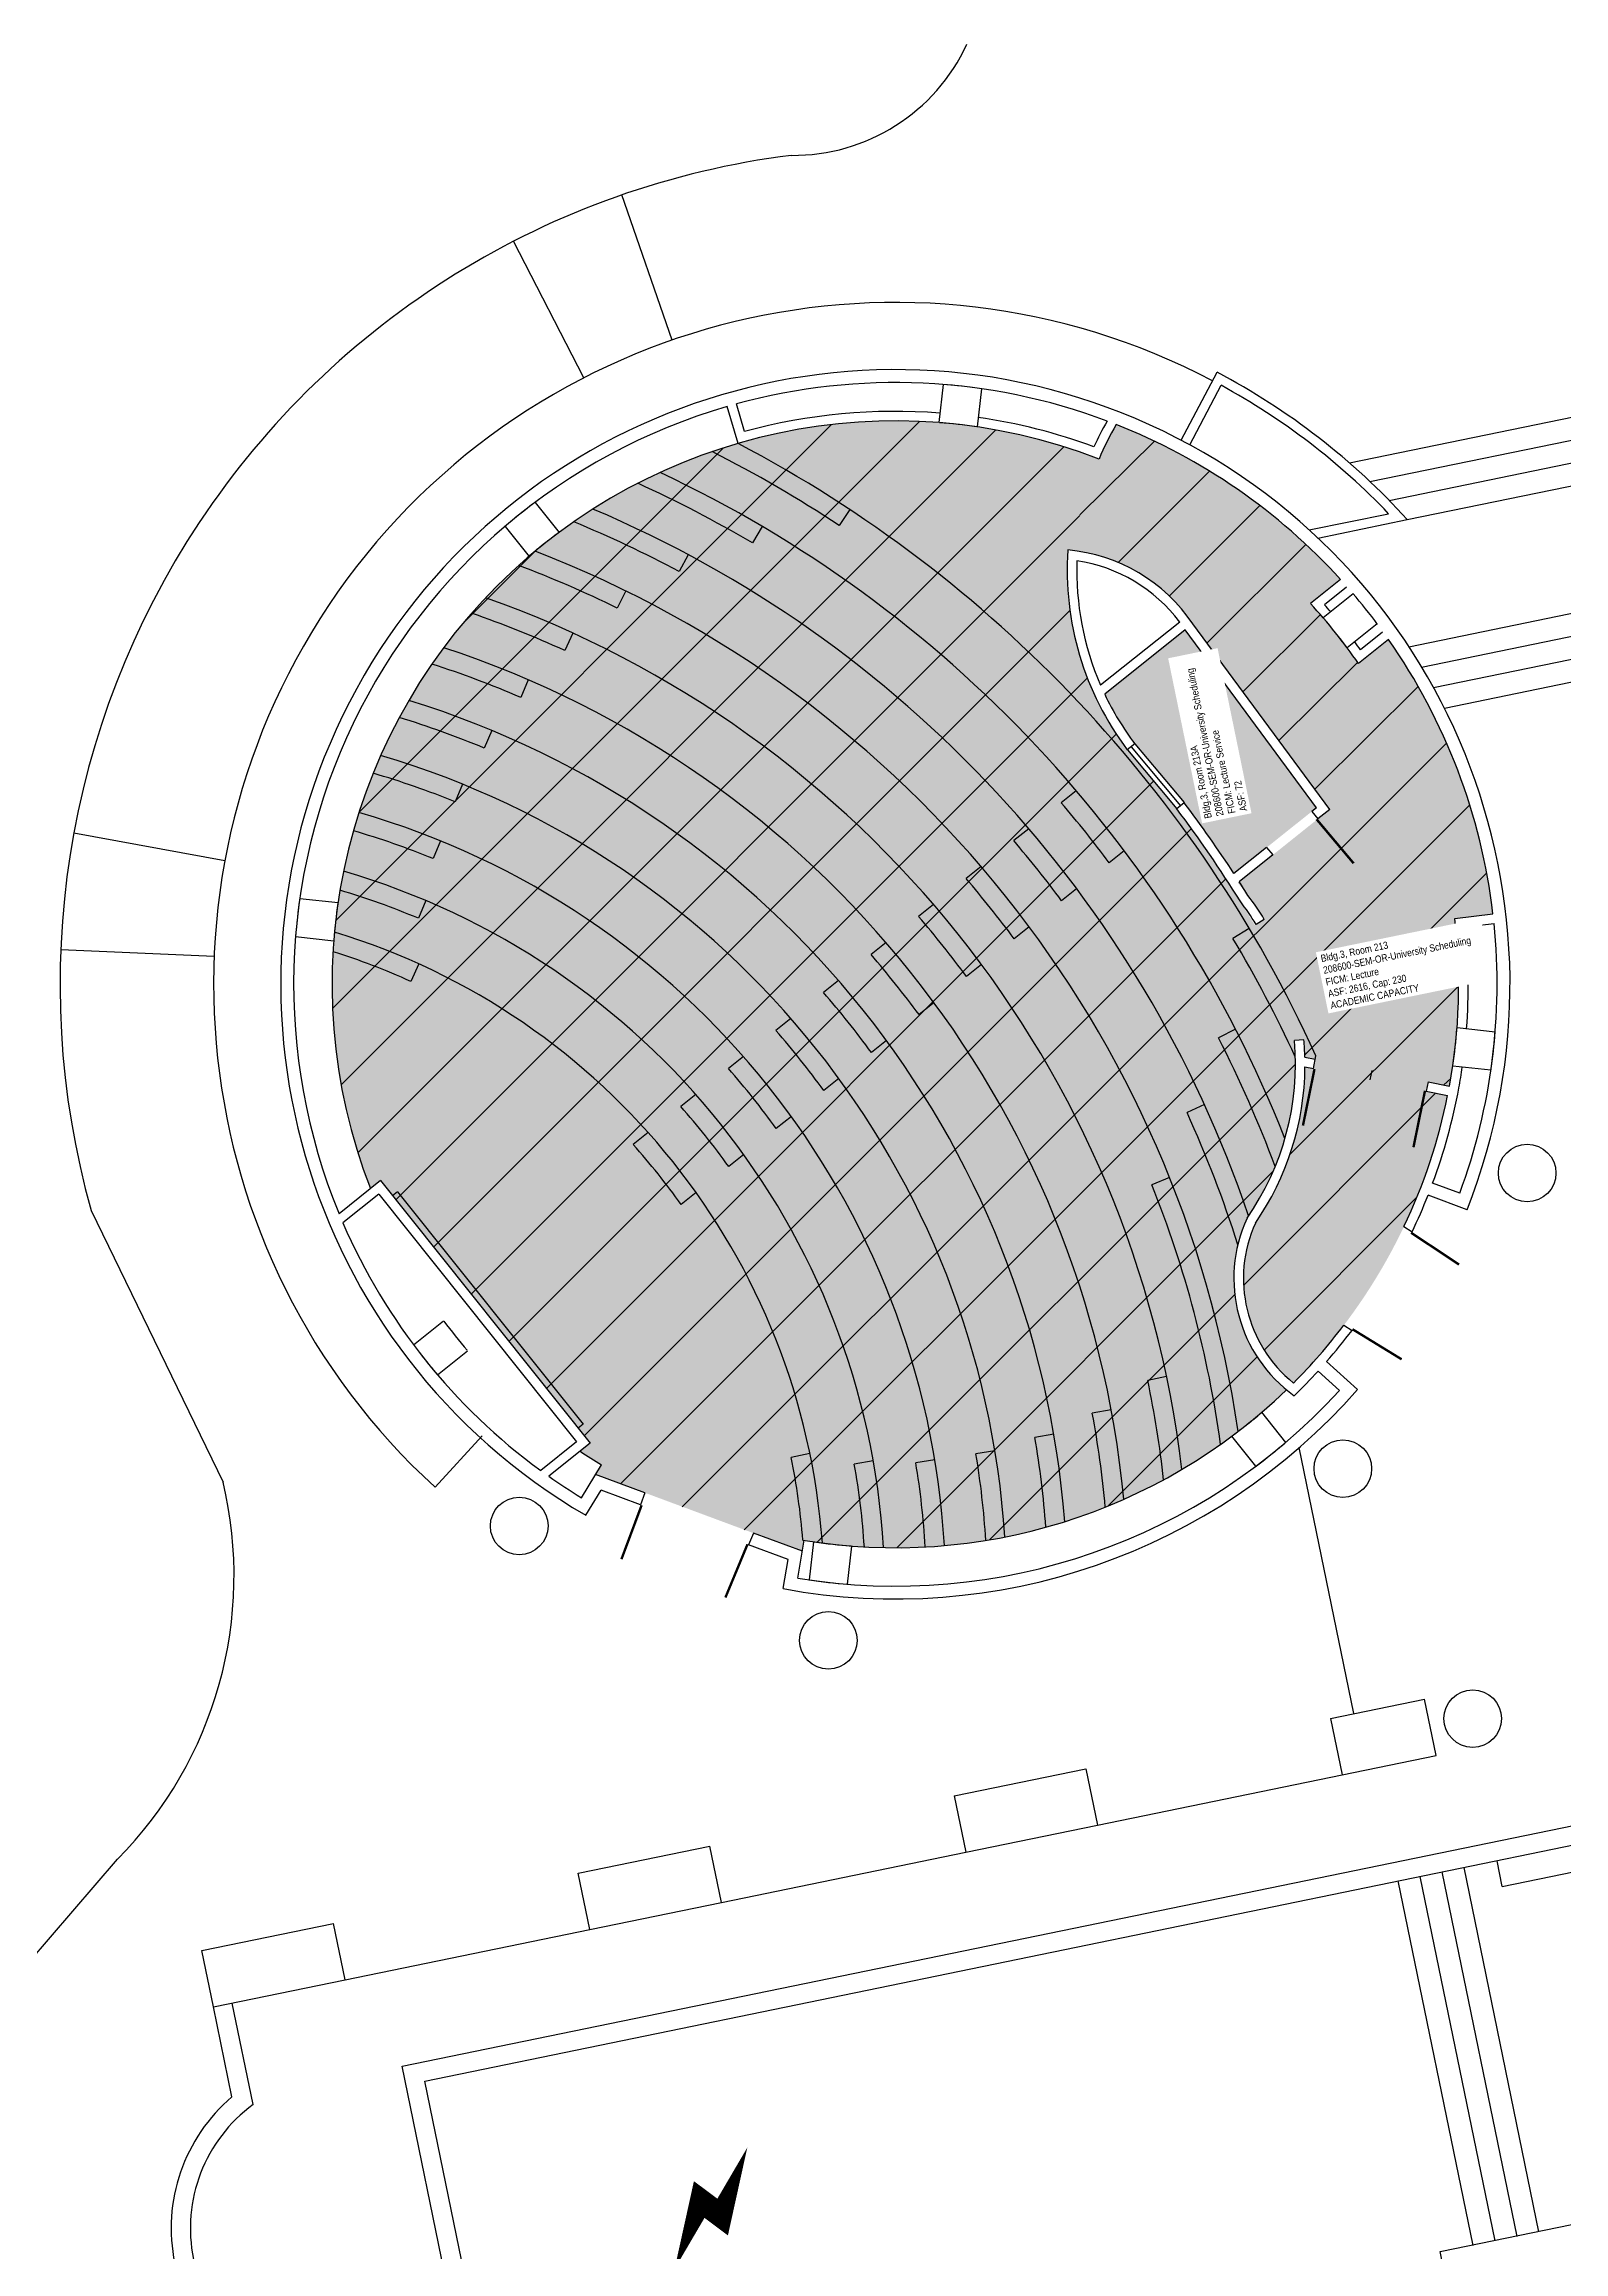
# Model space of a CAD drawing. Header units: inches. Extents: x 69197311 to 69201527, y 27671022 to 27674936.
# Drawn here: x 69198061 to 69199011, y 27672990 to 27674369 of the extents above; entities that cross this region are included whole.
import ezdxf

# ---------------------------------------------------------------- set-up
doc = ezdxf.new("R2010")
doc.units = ezdxf.units.IN
doc.header["$LTSCALE"] = 100
doc.header["$MEASUREMENT"] = 0
doc.layers.get('0').update_dxf_attribs({"linetype": 'CONTINUOUS'})
for name, color, linetype in [('A-DOOR', 2, 'CONTINUOUS'), ('A-FLOR', 3, 'CONTINUOUS'), ('A-IDEN-ICON', 4, 'CONTINUOUS'), ('A-SITE', 3, 'CONTINUOUS'), ('A-WALL', 5, 'CONTINUOUS'), ('Rooms-Capacity', 4, 'CONTINUOUS'), ('Rooms-Category-Color', 7, 'CONTINUOUS'), ('Rooms-College-Color', 7, 'CONTINUOUS'), ('Rooms-Department-Color', 7, 'CONTINUOUS'), ('Rooms-Division-Color', 7, 'CONTINUOUS'), ('Rooms-Information', 7, 'CONTINUOUS')]:
    doc.layers.add(name, color=color, linetype=linetype)
doc.styles.add('CP_ROOMVNUMBER', font='arial.ttf', dxfattribs={"width": 0.85, "height": 0.075})

# ---------------------------------------------------------------- blocks, each defined once
blk = doc.blocks.new('CPELECT')
blk.add_lwpolyline([(0.06232050807568879, 0.06294228634059933, 0, 0.03, 0), (0.0104903810567667, -0.01683012701892236, 0.03000000000000025, 0.03000000000000025, 0), (-0.01049038105676647, 0.006830127018921953, 0.03, 0, 0), (-0.06232050807568879, -0.07294228634059961, 0.03, 0, 0)], format="xyseb")

msp = doc.modelspace()

# ---------------------------------------------------------------- hatches: boundary and pattern name
at = {"layer": 'Rooms-Capacity'}
h = msp.add_hatch(dxfattribs=at)
h.set_pattern_fill('ANSI31', color=256, scale=300, style=0)
h.set_pattern_definition([(45, (0, 0), (-26.51650429449553, 26.51650429449553), [])])
edge = h.paths.add_edge_path()
edge.add_arc((69198593.0089744, 27673781.91601368), 351.9999999993096, 68.80109455052633, 201.2598314771043)
edge.add_line((69198264.9641006, 27673654.28153256), (69198271.19518295, 27673659.25842672))
edge.add_line((69198271.19518295, 27673659.25842672), (69198402.25310174, 27673495.17362572))
edge.add_line((69198402.25310174, 27673495.17362572), (69198396.02201939, 27673490.19673156))
edge.add_line((69198396.02201939, 27673490.19673156), (69198409.33186397, 27673481.63827706))
edge.add_line((69198409.33186397, 27673481.63827706), (69198405.69331604, 27673475.68993144))
edge.add_line((69198405.69331604, 27673475.68993144), (69198534.89808398, 27673427.67782583))
edge.add_line((69198534.89808398, 27673427.67782583), (69198536.02686983, 27673434.55879156))
edge.add_arc((69198593.0089744, 27673781.91601365), 351.9999999792955, 260.6839081466809, 313.976516109538)
edge.add_arc((69198894.50733313, 27673598.18979497), 90.00000000893797, 155.315640889852, 230.6356891377872, ccw=False)
edge.add_arc((69198674.96301618, 27673731.9206635), 167.9999999598133, 325.0897501604068, 365.0752111252535)
edge.add_line((69198842.30436073, 27673746.78250695), (69198848.28083734, 27673747.31328709))
edge.add_arc((69198674.96301612, 27673731.92066362), 174.0000000274775, 1.5111703325841859, 5.075211088238518, ccw=False)
edge.add_line((69198848.9024994, 27673736.50936379), (69198855.3951536, 27673735.20199382))
edge.add_line((69198855.3951536, 27673735.20199382), (69198854.19607747, 27673729.32301084))
edge.add_line((69198854.19607747, 27673729.32301084), (69198848.95617856, 27673730.37812426))
edge.add_arc((69198674.96301612, 27673731.92066348), 174.0000000072675, 325.2711390814418, 359.49205663811017, ccw=False)
edge.add_arc((69198894.50733313, 27673598.18979498), 83.99999999933613, 155.6723216183628, 231.0781451815742)
edge.add_arc((69198593.00897442, 27673781.91601362), 351.9999999668887, 314.959256976945, 348.6150843846182)
edge.add_line((69198938.08273315, 27673712.43147573), (69198924.6446266, 27673715.13739179))
edge.add_line((69198924.6446266, 27673715.13739179), (69198925.8437027, 27673721.01637476))
edge.add_line((69198925.8437027, 27673721.01637476), (69198939.2169949, 27673718.32350982))
edge.add_arc((69198593.0089744, 27673781.91601367), 352.0000000003724, 349.5917642835965, 366.7170579773044)
edge.add_line((69198942.59280084, 27673823.08819231), (69198966.42806172, 27673825.8953863))
edge.add_arc((69198593.0089744, 27673781.9160137), 375.999999986418, 6.717057973058203, 34.95541902388662)
edge.add_line((69198901.17785525, 27673997.34103747), (69198882.38436684, 27673982.33029022))
edge.add_arc((69198593.00897451, 27673781.91601389), 351.9999997822811, 34.7055208368838, 42.5246478863795)
edge.add_line((69198852.42827114, 27674019.83538758), (69198871.2217595, 27674034.84613484))
edge.add_arc((69198593.00897442, 27673781.91601375), 375.9999999158874, 42.27474972442428, 68.46059762682914)
edge.add_arc((69198886.55964105, 27674040.59458568), 180.2070606635558, 149.6469053752797, 157.3141832618658)
edge.add_line((69198720.2945537, 27674110.09642337), (69198700.78639236, 27674053.29771567))
edge.add_arc((69198691.61177924, 27673948.68571078), 105.0135471888778, 33.8245755838073, 84.98790726208199, ccw=False)
edge.add_line((69198778.85134082, 27674007.14171124), (69198864.43572113, 27673891.20477424))
edge.add_line((69198864.43572113, 27673891.20477424), (69198806.95648909, 27673845.2949247))
edge.add_arc((69198674.96301627, 27673731.92066343), 173.9999999528607, 31.38405484203622, 40.6605473643487, ccw=False)
edge.add_line((69198823.50607827, 27673822.53500399), (69198817.59425455, 27673818.92866924))
edge.add_arc((69198116.53645979, 27673401.34757719), 816.0000000243463, 30.77990224934543, 36.93017381146501)
edge.add_line((69198768.82103087, 27673891.63406321), (69198737.99659802, 27673928.34226508))
edge.add_arc((69198886.751067, 27674040.65762494), 186.3937555299425, 176.1115645449487, 217.0542116585152, ccw=False)
edge.add_line((69198700.78639238, 27674053.29771566), (69198720.29455367, 27674110.09642336))
at = {"layer": 'Rooms-Category-Color', "true_color": 0xffff64}
h = msp.add_hatch(color=51, dxfattribs=at)
edge = h.paths.add_edge_path()
edge.add_arc((69198593.0089744, 27673781.91601368), 351.9999999993096, 68.80109455052633, 201.2598314771043)
edge.add_line((69198264.9641006, 27673654.28153256), (69198271.19518295, 27673659.25842672))
edge.add_line((69198271.19518295, 27673659.25842672), (69198402.25310174, 27673495.17362572))
edge.add_line((69198402.25310174, 27673495.17362572), (69198396.02201939, 27673490.19673156))
edge.add_line((69198396.02201939, 27673490.19673156), (69198409.33186397, 27673481.63827706))
edge.add_line((69198409.33186397, 27673481.63827706), (69198405.69331604, 27673475.68993144))
edge.add_line((69198405.69331604, 27673475.68993144), (69198534.89808398, 27673427.67782583))
edge.add_line((69198534.89808398, 27673427.67782583), (69198536.02686983, 27673434.55879156))
edge.add_arc((69198593.0089744, 27673781.91601365), 351.9999999792955, 260.6839081466809, 313.976516109538)
edge.add_arc((69198894.50733313, 27673598.18979497), 90.00000000893797, 155.315640889852, 230.6356891377872, ccw=False)
edge.add_arc((69198674.96301618, 27673731.9206635), 167.9999999598133, 325.0897501604068, 365.0752111252535)
edge.add_line((69198842.30436073, 27673746.78250695), (69198848.28083734, 27673747.31328709))
edge.add_arc((69198674.96301612, 27673731.92066362), 174.0000000274775, 1.5111703325841859, 5.075211088238518, ccw=False)
edge.add_line((69198848.9024994, 27673736.50936379), (69198855.3951536, 27673735.20199382))
edge.add_line((69198855.3951536, 27673735.20199382), (69198854.19607747, 27673729.32301084))
edge.add_line((69198854.19607747, 27673729.32301084), (69198848.95617856, 27673730.37812426))
edge.add_arc((69198674.96301612, 27673731.92066348), 174.0000000072675, 325.2711390814418, 359.49205663811017, ccw=False)
edge.add_arc((69198894.50733313, 27673598.18979498), 83.99999999933613, 155.6723216183628, 231.0781451815742)
edge.add_arc((69198593.00897442, 27673781.91601362), 351.9999999668887, 314.959256976945, 348.6150843846182)
edge.add_line((69198938.08273315, 27673712.43147573), (69198924.6446266, 27673715.13739179))
edge.add_line((69198924.6446266, 27673715.13739179), (69198925.8437027, 27673721.01637476))
edge.add_line((69198925.8437027, 27673721.01637476), (69198939.2169949, 27673718.32350982))
edge.add_arc((69198593.0089744, 27673781.91601367), 352.0000000003724, 349.5917642835965, 366.7170579773044)
edge.add_line((69198942.59280084, 27673823.08819231), (69198966.42806172, 27673825.8953863))
edge.add_arc((69198593.0089744, 27673781.9160137), 375.999999986418, 6.717057973058203, 34.95541902388662)
edge.add_line((69198901.17785525, 27673997.34103747), (69198882.38436684, 27673982.33029022))
edge.add_arc((69198593.00897451, 27673781.91601389), 351.9999997822811, 34.7055208368838, 42.5246478863795)
edge.add_line((69198852.42827114, 27674019.83538758), (69198871.2217595, 27674034.84613484))
edge.add_arc((69198593.00897442, 27673781.91601375), 375.9999999158874, 42.27474972442428, 68.46059762682914)
edge.add_arc((69198886.55964105, 27674040.59458568), 180.2070606635558, 149.6469053752797, 157.3141832618658)
edge.add_line((69198720.2945537, 27674110.09642337), (69198700.78639236, 27674053.29771567))
edge.add_arc((69198691.61177924, 27673948.68571078), 105.0135471888778, 33.8245755838073, 84.98790726208199, ccw=False)
edge.add_line((69198778.85134082, 27674007.14171124), (69198864.43572113, 27673891.20477424))
edge.add_line((69198864.43572113, 27673891.20477424), (69198806.95648909, 27673845.2949247))
edge.add_arc((69198674.96301627, 27673731.92066343), 173.9999999528607, 31.38405484203622, 40.6605473643487, ccw=False)
edge.add_line((69198823.50607827, 27673822.53500399), (69198817.59425455, 27673818.92866924))
edge.add_arc((69198116.53645979, 27673401.34757719), 816.0000000243463, 30.77990224934543, 36.93017381146501)
edge.add_line((69198768.82103087, 27673891.63406321), (69198737.99659802, 27673928.34226508))
edge.add_arc((69198886.751067, 27674040.65762494), 186.3937555299425, 176.1115645449487, 217.0542116585152, ccw=False)
edge.add_line((69198700.78639238, 27674053.29771566), (69198720.29455367, 27674110.09642336))
h = msp.add_hatch(color=51, dxfattribs=at)
edge = h.paths.add_edge_path()
edge.add_arc((69198886.55964114, 27674040.59458577), 180.2070607486075, 205.4379042014563, 217.001053545618, ccw=False)
edge.add_line((69198723.82341492, 27673963.18977054), (69198774.15980685, 27674003.39448617))
edge.add_line((69198774.15980685, 27674003.39448617), (69198856.1781713, 27673892.28825489))
edge.add_line((69198856.1781713, 27673892.28825489), (69198804.59178093, 27673851.08513968))
edge.add_arc((69198116.53645995, 27673401.34757706), 821.9999999758696, 33.17006632250129, 36.94147646011117)
edge.add_line((69198773.51979908, 27673895.36872242), (69198742.64187747, 27673932.14062298))
at = {"layer": 'Rooms-College-Color', "true_color": 0xffff64}
h = msp.add_hatch(color=51, dxfattribs=at)
edge = h.paths.add_edge_path()
edge.add_arc((69198593.0089744, 27673781.91601368), 351.9999999993096, 68.80109455052633, 201.2598314771043)
edge.add_line((69198264.9641006, 27673654.28153256), (69198271.19518295, 27673659.25842672))
edge.add_line((69198271.19518295, 27673659.25842672), (69198402.25310174, 27673495.17362572))
edge.add_line((69198402.25310174, 27673495.17362572), (69198396.02201939, 27673490.19673156))
edge.add_line((69198396.02201939, 27673490.19673156), (69198409.33186397, 27673481.63827706))
edge.add_line((69198409.33186397, 27673481.63827706), (69198405.69331604, 27673475.68993144))
edge.add_line((69198405.69331604, 27673475.68993144), (69198534.89808398, 27673427.67782583))
edge.add_line((69198534.89808398, 27673427.67782583), (69198536.02686983, 27673434.55879156))
edge.add_arc((69198593.0089744, 27673781.91601365), 351.9999999792955, 260.6839081466809, 313.976516109538)
edge.add_arc((69198894.50733313, 27673598.18979497), 90.00000000893797, 155.315640889852, 230.6356891377872, ccw=False)
edge.add_arc((69198674.96301618, 27673731.9206635), 167.9999999598133, 325.0897501604068, 365.0752111252535)
edge.add_line((69198842.30436073, 27673746.78250695), (69198848.28083734, 27673747.31328709))
edge.add_arc((69198674.96301612, 27673731.92066362), 174.0000000274775, 1.5111703325841859, 5.075211088238518, ccw=False)
edge.add_line((69198848.9024994, 27673736.50936379), (69198855.3951536, 27673735.20199382))
edge.add_line((69198855.3951536, 27673735.20199382), (69198854.19607747, 27673729.32301084))
edge.add_line((69198854.19607747, 27673729.32301084), (69198848.95617856, 27673730.37812426))
edge.add_arc((69198674.96301612, 27673731.92066348), 174.0000000072675, 325.2711390814418, 359.49205663811017, ccw=False)
edge.add_arc((69198894.50733313, 27673598.18979498), 83.99999999933613, 155.6723216183628, 231.0781451815742)
edge.add_arc((69198593.00897442, 27673781.91601362), 351.9999999668887, 314.959256976945, 348.6150843846182)
edge.add_line((69198938.08273315, 27673712.43147573), (69198924.6446266, 27673715.13739179))
edge.add_line((69198924.6446266, 27673715.13739179), (69198925.8437027, 27673721.01637476))
edge.add_line((69198925.8437027, 27673721.01637476), (69198939.2169949, 27673718.32350982))
edge.add_arc((69198593.0089744, 27673781.91601367), 352.0000000003724, 349.5917642835965, 366.7170579773044)
edge.add_line((69198942.59280084, 27673823.08819231), (69198966.42806172, 27673825.8953863))
edge.add_arc((69198593.0089744, 27673781.9160137), 375.999999986418, 6.717057973058203, 34.95541902388662)
edge.add_line((69198901.17785525, 27673997.34103747), (69198882.38436684, 27673982.33029022))
edge.add_arc((69198593.00897451, 27673781.91601389), 351.9999997822811, 34.7055208368838, 42.5246478863795)
edge.add_line((69198852.42827114, 27674019.83538758), (69198871.2217595, 27674034.84613484))
edge.add_arc((69198593.00897442, 27673781.91601375), 375.9999999158874, 42.27474972442428, 68.46059762682914)
edge.add_arc((69198886.55964105, 27674040.59458568), 180.2070606635558, 149.6469053752797, 157.3141832618658)
edge.add_line((69198720.2945537, 27674110.09642337), (69198700.78639236, 27674053.29771567))
edge.add_arc((69198691.61177924, 27673948.68571078), 105.0135471888778, 33.8245755838073, 84.98790726208199, ccw=False)
edge.add_line((69198778.85134082, 27674007.14171124), (69198864.43572113, 27673891.20477424))
edge.add_line((69198864.43572113, 27673891.20477424), (69198806.95648909, 27673845.2949247))
edge.add_arc((69198674.96301627, 27673731.92066343), 173.9999999528607, 31.38405484203622, 40.6605473643487, ccw=False)
edge.add_line((69198823.50607827, 27673822.53500399), (69198817.59425455, 27673818.92866924))
edge.add_arc((69198116.53645979, 27673401.34757719), 816.0000000243463, 30.77990224934543, 36.93017381146501)
edge.add_line((69198768.82103087, 27673891.63406321), (69198737.99659802, 27673928.34226508))
edge.add_arc((69198886.751067, 27674040.65762494), 186.3937555299425, 176.1115645449487, 217.0542116585152, ccw=False)
edge.add_line((69198700.78639238, 27674053.29771566), (69198720.29455367, 27674110.09642336))
h = msp.add_hatch(color=51, dxfattribs=at)
edge = h.paths.add_edge_path()
edge.add_arc((69198886.55964114, 27674040.59458577), 180.2070607486075, 205.4379042014563, 217.001053545618, ccw=False)
edge.add_line((69198723.82341492, 27673963.18977054), (69198774.15980685, 27674003.39448617))
edge.add_line((69198774.15980685, 27674003.39448617), (69198856.1781713, 27673892.28825489))
edge.add_line((69198856.1781713, 27673892.28825489), (69198804.59178093, 27673851.08513968))
edge.add_arc((69198116.53645995, 27673401.34757706), 821.9999999758696, 33.17006632250129, 36.94147646011117)
edge.add_line((69198773.51979908, 27673895.36872242), (69198742.64187747, 27673932.14062298))
at = {"layer": 'Rooms-Department-Color', "true_color": 0x003fff}
h = msp.add_hatch(color=160, dxfattribs=at)
edge = h.paths.add_edge_path()
edge.add_arc((69198593.0089744, 27673781.91601368), 351.9999999993096, 68.80109455052633, 201.2598314771043)
edge.add_line((69198264.9641006, 27673654.28153256), (69198271.19518295, 27673659.25842672))
edge.add_line((69198271.19518295, 27673659.25842672), (69198402.25310174, 27673495.17362572))
edge.add_line((69198402.25310174, 27673495.17362572), (69198396.02201939, 27673490.19673156))
edge.add_line((69198396.02201939, 27673490.19673156), (69198409.33186397, 27673481.63827706))
edge.add_line((69198409.33186397, 27673481.63827706), (69198405.69331604, 27673475.68993144))
edge.add_line((69198405.69331604, 27673475.68993144), (69198534.89808398, 27673427.67782583))
edge.add_line((69198534.89808398, 27673427.67782583), (69198536.02686983, 27673434.55879156))
edge.add_arc((69198593.0089744, 27673781.91601365), 351.9999999792955, 260.6839081466809, 313.976516109538)
edge.add_arc((69198894.50733313, 27673598.18979497), 90.00000000893797, 155.315640889852, 230.6356891377872, ccw=False)
edge.add_arc((69198674.96301618, 27673731.9206635), 167.9999999598133, 325.0897501604068, 365.0752111252535)
edge.add_line((69198842.30436073, 27673746.78250695), (69198848.28083734, 27673747.31328709))
edge.add_arc((69198674.96301612, 27673731.92066362), 174.0000000274775, 1.5111703325841859, 5.075211088238518, ccw=False)
edge.add_line((69198848.9024994, 27673736.50936379), (69198855.3951536, 27673735.20199382))
edge.add_line((69198855.3951536, 27673735.20199382), (69198854.19607747, 27673729.32301084))
edge.add_line((69198854.19607747, 27673729.32301084), (69198848.95617856, 27673730.37812426))
edge.add_arc((69198674.96301612, 27673731.92066348), 174.0000000072675, 325.2711390814418, 359.49205663811017, ccw=False)
edge.add_arc((69198894.50733313, 27673598.18979498), 83.99999999933613, 155.6723216183628, 231.0781451815742)
edge.add_arc((69198593.00897442, 27673781.91601362), 351.9999999668887, 314.959256976945, 348.6150843846182)
edge.add_line((69198938.08273315, 27673712.43147573), (69198924.6446266, 27673715.13739179))
edge.add_line((69198924.6446266, 27673715.13739179), (69198925.8437027, 27673721.01637476))
edge.add_line((69198925.8437027, 27673721.01637476), (69198939.2169949, 27673718.32350982))
edge.add_arc((69198593.0089744, 27673781.91601367), 352.0000000003724, 349.5917642835965, 366.7170579773044)
edge.add_line((69198942.59280084, 27673823.08819231), (69198966.42806172, 27673825.8953863))
edge.add_arc((69198593.0089744, 27673781.9160137), 375.999999986418, 6.717057973058203, 34.95541902388662)
edge.add_line((69198901.17785525, 27673997.34103747), (69198882.38436684, 27673982.33029022))
edge.add_arc((69198593.00897451, 27673781.91601389), 351.9999997822811, 34.7055208368838, 42.5246478863795)
edge.add_line((69198852.42827114, 27674019.83538758), (69198871.2217595, 27674034.84613484))
edge.add_arc((69198593.00897442, 27673781.91601375), 375.9999999158874, 42.27474972442428, 68.46059762682914)
edge.add_arc((69198886.55964105, 27674040.59458568), 180.2070606635558, 149.6469053752797, 157.3141832618658)
edge.add_line((69198720.2945537, 27674110.09642337), (69198700.78639236, 27674053.29771567))
edge.add_arc((69198691.61177924, 27673948.68571078), 105.0135471888778, 33.8245755838073, 84.98790726208199, ccw=False)
edge.add_line((69198778.85134082, 27674007.14171124), (69198864.43572113, 27673891.20477424))
edge.add_line((69198864.43572113, 27673891.20477424), (69198806.95648909, 27673845.2949247))
edge.add_arc((69198674.96301627, 27673731.92066343), 173.9999999528607, 31.38405484203622, 40.6605473643487, ccw=False)
edge.add_line((69198823.50607827, 27673822.53500399), (69198817.59425455, 27673818.92866924))
edge.add_arc((69198116.53645979, 27673401.34757719), 816.0000000243463, 30.77990224934543, 36.93017381146501)
edge.add_line((69198768.82103087, 27673891.63406321), (69198737.99659802, 27673928.34226508))
edge.add_arc((69198886.751067, 27674040.65762494), 186.3937555299425, 176.1115645449487, 217.0542116585152, ccw=False)
edge.add_line((69198700.78639238, 27674053.29771566), (69198720.29455367, 27674110.09642336))
h = msp.add_hatch(color=160, dxfattribs=at)
edge = h.paths.add_edge_path()
edge.add_arc((69198886.55964114, 27674040.59458577), 180.2070607486075, 205.4379042014563, 217.001053545618, ccw=False)
edge.add_line((69198723.82341492, 27673963.18977054), (69198774.15980685, 27674003.39448617))
edge.add_line((69198774.15980685, 27674003.39448617), (69198856.1781713, 27673892.28825489))
edge.add_line((69198856.1781713, 27673892.28825489), (69198804.59178093, 27673851.08513968))
edge.add_arc((69198116.53645995, 27673401.34757706), 821.9999999758696, 33.17006632250129, 36.94147646011117)
edge.add_line((69198773.51979908, 27673895.36872242), (69198742.64187747, 27673932.14062298))
at = {"layer": 'Rooms-Division-Color', "true_color": 0x003fff}
h = msp.add_hatch(color=160, dxfattribs=at)
edge = h.paths.add_edge_path()
edge.add_arc((69198593.0089744, 27673781.91601368), 351.9999999993096, 68.80109455052633, 201.2598314771043)
edge.add_line((69198264.9641006, 27673654.28153256), (69198271.19518295, 27673659.25842672))
edge.add_line((69198271.19518295, 27673659.25842672), (69198402.25310174, 27673495.17362572))
edge.add_line((69198402.25310174, 27673495.17362572), (69198396.02201939, 27673490.19673156))
edge.add_line((69198396.02201939, 27673490.19673156), (69198409.33186397, 27673481.63827706))
edge.add_line((69198409.33186397, 27673481.63827706), (69198405.69331604, 27673475.68993144))
edge.add_line((69198405.69331604, 27673475.68993144), (69198534.89808398, 27673427.67782583))
edge.add_line((69198534.89808398, 27673427.67782583), (69198536.02686983, 27673434.55879156))
edge.add_arc((69198593.0089744, 27673781.91601365), 351.9999999792955, 260.6839081466809, 313.976516109538)
edge.add_arc((69198894.50733313, 27673598.18979497), 90.00000000893797, 155.315640889852, 230.6356891377872, ccw=False)
edge.add_arc((69198674.96301618, 27673731.9206635), 167.9999999598133, 325.0897501604068, 365.0752111252535)
edge.add_line((69198842.30436073, 27673746.78250695), (69198848.28083734, 27673747.31328709))
edge.add_arc((69198674.96301612, 27673731.92066362), 174.0000000274775, 1.5111703325841859, 5.075211088238518, ccw=False)
edge.add_line((69198848.9024994, 27673736.50936379), (69198855.3951536, 27673735.20199382))
edge.add_line((69198855.3951536, 27673735.20199382), (69198854.19607747, 27673729.32301084))
edge.add_line((69198854.19607747, 27673729.32301084), (69198848.95617856, 27673730.37812426))
edge.add_arc((69198674.96301612, 27673731.92066348), 174.0000000072675, 325.2711390814418, 359.49205663811017, ccw=False)
edge.add_arc((69198894.50733313, 27673598.18979498), 83.99999999933613, 155.6723216183628, 231.0781451815742)
edge.add_arc((69198593.00897442, 27673781.91601362), 351.9999999668887, 314.959256976945, 348.6150843846182)
edge.add_line((69198938.08273315, 27673712.43147573), (69198924.6446266, 27673715.13739179))
edge.add_line((69198924.6446266, 27673715.13739179), (69198925.8437027, 27673721.01637476))
edge.add_line((69198925.8437027, 27673721.01637476), (69198939.2169949, 27673718.32350982))
edge.add_arc((69198593.0089744, 27673781.91601367), 352.0000000003724, 349.5917642835965, 366.7170579773044)
edge.add_line((69198942.59280084, 27673823.08819231), (69198966.42806172, 27673825.8953863))
edge.add_arc((69198593.0089744, 27673781.9160137), 375.999999986418, 6.717057973058203, 34.95541902388662)
edge.add_line((69198901.17785525, 27673997.34103747), (69198882.38436684, 27673982.33029022))
edge.add_arc((69198593.00897451, 27673781.91601389), 351.9999997822811, 34.7055208368838, 42.5246478863795)
edge.add_line((69198852.42827114, 27674019.83538758), (69198871.2217595, 27674034.84613484))
edge.add_arc((69198593.00897442, 27673781.91601375), 375.9999999158874, 42.27474972442428, 68.46059762682914)
edge.add_arc((69198886.55964105, 27674040.59458568), 180.2070606635558, 149.6469053752797, 157.3141832618658)
edge.add_line((69198720.2945537, 27674110.09642337), (69198700.78639236, 27674053.29771567))
edge.add_arc((69198691.61177924, 27673948.68571078), 105.0135471888778, 33.8245755838073, 84.98790726208199, ccw=False)
edge.add_line((69198778.85134082, 27674007.14171124), (69198864.43572113, 27673891.20477424))
edge.add_line((69198864.43572113, 27673891.20477424), (69198806.95648909, 27673845.2949247))
edge.add_arc((69198674.96301627, 27673731.92066343), 173.9999999528607, 31.38405484203622, 40.6605473643487, ccw=False)
edge.add_line((69198823.50607827, 27673822.53500399), (69198817.59425455, 27673818.92866924))
edge.add_arc((69198116.53645979, 27673401.34757719), 816.0000000243463, 30.77990224934543, 36.93017381146501)
edge.add_line((69198768.82103087, 27673891.63406321), (69198737.99659802, 27673928.34226508))
edge.add_arc((69198886.751067, 27674040.65762494), 186.3937555299425, 176.1115645449487, 217.0542116585152, ccw=False)
edge.add_line((69198700.78639238, 27674053.29771566), (69198720.29455367, 27674110.09642336))
h = msp.add_hatch(color=160, dxfattribs=at)
edge = h.paths.add_edge_path()
edge.add_arc((69198886.55964114, 27674040.59458577), 180.2070607486075, 205.4379042014563, 217.001053545618, ccw=False)
edge.add_line((69198723.82341492, 27673963.18977054), (69198774.15980685, 27674003.39448617))
edge.add_line((69198774.15980685, 27674003.39448617), (69198856.1781713, 27673892.28825489))
edge.add_line((69198856.1781713, 27673892.28825489), (69198804.59178093, 27673851.08513968))
edge.add_arc((69198116.53645995, 27673401.34757706), 821.9999999758696, 33.17006632250129, 36.94147646011117)
edge.add_line((69198773.51979908, 27673895.36872242), (69198742.64187747, 27673932.14062298))

# ---------------------------------------------------------------- linework, layer by layer
at = {"layer": 'A-DOOR'}
for points in [[(69198856.17059588, 27673885.09216872, 1.5, 1.5, 0), (69198879.34420937, 27673857.54251106, 0, 0, 0), (69198878.77025819, 27673857.05972743, 0, 0, -0.4142135623730951), (69198828.22932218, 27673863.54924124, 0, 0, -0.4142135623730951)], [(69198854.89145133, 27673728.97947828, 1.5, 1.5, 0), (69198847.6970171, 27673693.70569033, 0, 0, 0), (69198848.43188769, 27673693.55580629, 0, 0, 0.4142135623730951), (69198889.73013678, 27673723.40466928, 0, 0, 0.4142135623730951)], [(69198923.93159518, 27673715.39435273, 1.5, 1.5, 0), (69198916.73716098, 27673680.12056478, 0, 0, 0), (69198916.00229037, 27673680.27044883, 0, 0, -0.4142135623730951), (69198889.69244592, 27673723.90864407, 0, 0, -0.4142135623730951)], [(69198915.23826675, 27673626.73871588, 1.5, 1.5, 0), (69198945.24121982, 27673606.8434198, 0, 0, 0), (69198944.82673451, 27673606.21835827, 0, 0, -0.4142135623730951), (69198894.50733295, 27673598.189795, 0, 0, -0.4142135623730951)], [(69198878.66502821, 27673566.42847957, 1.5, 1.5, 0), (69198909.36548159, 27673547.62735828, 0, 0, 0), (69198909.7571716, 27673548.26695106, 0, 0, 0.4142135623730951), (69198895.7952739, 27673597.27272024, 0, 0, 0.4142135623730951)], [(69198434.43694289, 27673456.47302567, 1.5, 1.5, 0), (69198421.83917384, 27673422.74920302, 0, 0, 0), (69198422.54175347, 27673422.48674949, 0, 0, 0.4142135623730951), (69198467.98309296, 27673445.5428694, 0, 0, 0.4142135623730951)], [(69198500.61761323, 27673432.07947611, 1.5, 1.5, 0), (69198486.81268309, 27673398.83156034, 0, 0, 0), (69198486.12001818, 27673399.11916305, 0, 0, -0.4142135623730951), (69198468.63756779, 27673446.98213337, 0, 0, -0.4142135623730951)]]:
    msp.add_lwpolyline(points, format="xyseb", dxfattribs=at)
at = {"layer": 'A-FLOR'}
for p, q in [((69198564.56885803, 27674078.5557949), (69198557.9476896, 27674068.54779168)), ((69198509.72331284, 27674068.04098397), (69198503.62739262, 27674057.70465207)), ((69198463.62842448, 27674050.36465562), (69198457.96931635, 27674039.78285544)), ((69198424.53238377, 27674027.72007891), (69198419.23732486, 27674016.9514972)), ((69198391.41768926, 27674001.38116772), (69198386.41984871, 27673990.47146608)), ((69198363.63664278, 27673972.15884165), (69198358.8694367, 27673961.14640568)), ((69198340.7634847, 27673940.58615275), (69198336.15608007, 27673929.50590805)), ((69198742.59147155, 27673932.20065018), (69198773.46784285, 27673895.4305959)), ((69198737.9965978, 27673928.34226512), (69198768.87296909, 27673891.57221084)), ((69198740.29403466, 27673930.27145764), (69198771.17040597, 27673893.50140338)), ((69198322.53070903, 27673906.99801905), (69198318.0033629, 27673895.88482254)), ((69198706.03729968, 27673902.90989602), (69198696.65644345, 27673895.41721243)), ((69198676.33074197, 27673879.18265495), (69198666.94939587, 27673871.68958011)), ((69198308.81027916, 27673871.55474266), (69198304.2683779, 27673860.44748679)), ((69198735.99339542, 27673865.40479865), (69198726.61253914, 27673857.91211506)), ((69198646.62254721, 27673855.45410635), (69198637.24062824, 27673847.96057393)), ((69198706.2868377, 27673841.67755759), (69198696.90549158, 27673834.18448273)), ((69198299.63430199, 27673834.21612564), (69198294.95946348, 27673823.16416271)), ((69198616.91243231, 27673831.72402408), (69198607.52983758, 27673824.22995193)), ((69198587.20004481, 27673807.99212667), (69198577.81664531, 27673800.49741168)), ((69198676.57864293, 27673817.94900898), (69198667.19672397, 27673810.45547656)), ((69198814.17928052, 27673816.84546462), (69198803.93434763, 27673810.59584364)), ((69198295.2805051, 27673794.63445253), (69198290.31539273, 27673783.7098171)), ((69198646.86852802, 27673794.21892671), (69198637.4859333, 27673786.72485455)), ((69198557.4849405, 27673784.25805925), (69198548.10057193, 27673776.76257028)), ((69198617.15614058, 27673770.48702929), (69198607.77274103, 27673762.99231432)), ((69198527.76655108, 27673760.52136792), (69198518.3810013, 27673753.02493553)), ((69198805.57926457, 27673753.90397406), (69198794.89643037, 27673748.43798341)), ((69198587.44103625, 27673746.75296187), (69198578.05666766, 27673739.2574729)), ((69198498.0441378, 27673736.78146269), (69198488.65712795, 27673729.28386409)), ((69198468.31672242, 27673713.03756218), (69198458.92787817, 27673705.53849841)), ((69198557.7226468, 27673723.01627056), (69198548.33709703, 27673715.51983815)), ((69198528.00023353, 27673699.27636533), (69198518.61322367, 27673691.77876672)), ((69198786.16033551, 27673706.79784285), (69198775.24255493, 27673701.81767548)), ((69198438.58298132, 27673689.28860918), (69198429.19178846, 27673681.78766952)), ((69198498.27281815, 27673675.53246482), (69198488.8839739, 27673668.03340104)), ((69198764.36796123, 27673661.1905019), (69198753.2304569, 27673656.72328831)), ((69198281.8096315, 27673652.37849369), (69198278.6842067, 27673649.88215239)), ((69198281.8096315, 27673652.37849369), (69198397.88950244, 27673507.04624138)), ((69198468.53907704, 27673651.78351181), (69198459.14788419, 27673644.28257217)), ((69198762.4871183, 27673536.80143096), (69198750.74256086, 27673534.33863361)), ((69198397.88950244, 27673507.04624138), (69198394.76407763, 27673504.54990008)), ((69198727.8469971, 27673516.16668146), (69198716.05322467, 27673513.9515219)), ((69198655.2120201, 27673490.48028994), (69198643.37299678, 27673488.52132924)), ((69198691.99946237, 27673500.83794048), (69198680.17488015, 27673498.79361794)), ((69198879.48371193, 27673326.26289871), (69198845.32544824, 27673492.44684967)), ((69198539.60441914, 27673488.74037778), (69198527.85253137, 27673486.31279999)), ((69198579.16941568, 27673484.2375519), (69198567.35751042, 27673482.12121212)), ((69198617.61270687, 27673484.93342778), (69198605.77626006, 27673482.95895887)), ((69198284.77970213, 27673106.01756288), (69199883.36005887, 27673434.59760324)), ((69198298.94999915, 27673096.67932525), (69199885.77608863, 27673422.8433359)), ((69198719.3617121, 27673256.59802845), (69198872.16718736, 27673288.00641465)), ((69198484.27636549, 27673208.27743427), (69198637.08184075, 27673239.68582048)), ((69198249.19101891, 27673159.95684011), (69198401.99649419, 27673191.36522632)), ((69198178.45629123, 27673086.87615705), (69198166.91114761, 27673143.04463214)), ((69198191.69794288, 27673082.05588796), (69198178.66541496, 27673145.46066185)), ((69198334.50964695, 27672864.07556035), (69198284.77970213, 27673106.01756288)), ((69198346.26391426, 27672866.49159006), (69198298.94999915, 27673096.67932525))]:
    msp.add_line(p, q, dxfattribs=at)
for centre, radius, start, end in [((69198116.53645952, 27673401.34757737), 799.9999999999999, 56.51188225238317, 63.09800519810467), ((69198116.53645952, 27673401.34757737), 811.9999999999999, 24.43449542054448, 62.24287583464666), ((69198116.53645952, 27673401.34757737), 774, 21.5461496087875, 64.80925886261099), ((69198116.53645952, 27673401.34757737), 762, 59.46974007945622, 65.54001978367131), ((69198116.53645952, 27673401.34757737), 724, 61.86229134141643, 67.63553629117686), ((69198116.53645952, 27673401.34757737), 736, 18.6909520270164, 67.00799559603084), ((69198116.53645952, 27673401.34757737), 686, 63.81602345130943, 69.42804141172046), ((69198116.53645952, 27673401.34757737), 698, 8.336971111499881, 68.89319752324502), ((69198116.53645952, 27673401.34757737), 660, 6.73992578081788, 70.49024317599037), ((69198116.53645952, 27673401.34757737), 648, 65.38702321921565, 70.93608407373604), ((69198116.53645952, 27673401.34757737), 622, 5.425339866006864, 71.80482912815295), ((69198116.53645952, 27673401.34757737), 610, 66.59255286530477, 72.15997836096197), ((69198116.53645952, 27673401.34757737), 572, 67.42140563626825, 73.08361836022257), ((69198116.53645952, 27673401.34757737), 584, 4.404118522266133, 72.82605055562088), ((69198116.53645952, 27673401.34757737), 546, 3.704290929169094, 73.52587802950794), ((69198116.53645952, 27673401.34757737), 534, 67.83477061952857, 73.6729438010932), ((69198116.53645952, 27673401.34757737), 762, 36.8101944285313, 40.4199741878526), ((69198116.53645952, 27673401.34757737), 495.9999999999999, 67.7597091155818, 73.87087523121065), ((69198116.53645952, 27673401.34757737), 507.9999999999999, 3.374854067187419, 73.85531460688544), ((69198116.53645952, 27673401.34757737), 724, 36.71542866451205, 40.51474000452129), ((69198116.53645952, 27673401.34757737), 470, 3.494172913209788, 73.73599612275875), ((69198116.53645952, 27673401.34757737), 458, 67.07226119282566, 73.58688759268672), ((69198116.53645952, 27673401.34757737), 686, 36.61015811956345, 40.6200105523041), ((69198116.53645952, 27673401.34757737), 648, 36.49253287843278, 40.73763563007439), ((69198116.53645952, 27673401.34757737), 432, 4.186564409621605, 73.04360433768882), ((69198116.53645952, 27673401.34757737), 799.9999999999999, 24.77622606095684, 30.7678186797519), ((69198116.53645952, 27673401.34757737), 420, 65.55878780595182, 72.67634942366315), ((69198116.53645952, 27673401.34757737), 610, 36.3602424115531, 40.86992642826354), ((69198116.53645952, 27673401.34757737), 572, 36.21035975815174, 41.01980903358746), ((69198116.53645952, 27673401.34757737), 534, 36.03912542302771, 41.19104315427776), ((69198116.53645952, 27673401.34757737), 762, 20.48655633712546, 27.09705956314871), ((69198116.53645952, 27673401.34757737), 495.9999999999999, 35.84162493854799, 41.38854388630285), ((69198116.53645952, 27673401.34757737), 458, 35.61130956218171, 41.61885904199124), ((69198116.53645952, 27673401.34757737), 724, 17.51007047774478, 24.52019476209389), ((69198116.53645952, 27673401.34757737), 420, 35.33925531522147, 41.89091333017507), ((69198116.53645952, 27673401.34757737), 686, 7.802127319769702, 21.85554661934119), ((69198116.53645952, 27673401.34757737), 648, 6.294084621431193, 11.84314553689655), ((69198116.53645952, 27673401.34757737), 610, 5.070190215171721, 10.63761606091354), ((69198116.53645952, 27673401.34757737), 572, 4.14655049883781, 9.808763158532603), ((69198116.53645952, 27673401.34757737), 420, 4.553819004798741, 11.67138072355308), ((69198116.53645952, 27673401.34757737), 458, 3.643281355526546, 10.15790747192094), ((69198116.53645952, 27673401.34757737), 495.9999999999999, 3.359293754359057, 9.470459533844668), ((69198116.53645952, 27673401.34757737), 534, 3.557225189902621, 9.39539836882062), ((69198248.449349, 27673004.62670804), 108, 130.3972893499626, 252.8328796816039), ((69198248.449349, 27673004.62670804), 96, 126.2394026880973, 256.9907657336701)]:
    msp.add_arc(centre, radius, start, end, dxfattribs=at)
at = {"layer": 'A-SITE'}
for p, q in [((69198453.54205427, 27674184.43927793), (69198422.05055419, 27674275.12714358)), ((69198398.37270159, 27674160.85231623), (69198354.43562698, 27674246.20768712)), ((69198771.65661003, 27674121.8292706), (69198793.9875645, 27674164.31842771)), ((69198776.94594574, 27674118.99640543), (69198796.48768133, 27674156.17850948)), ((69198876.70742807, 27674107.70611065), (69199092.70955671, 27674152.10424669)), ((69198889.5573065, 27674096.05465607), (69199095.52825803, 27674138.3909348)), ((69198901.59652773, 27674084.23657503), (69199098.34695935, 27674124.67762292)), ((69198912.88667253, 27674072.26452515), (69199101.16566068, 27674110.96431104)), ((69198851.60103053, 27674065.79300892), (69198901.22178492, 27674075.99230194)), ((69198857.0017409, 27674060.77766244), (69198912.88667253, 27674072.26452515)), ((69198913.89329083, 27673992.84077596), (69199116.86985381, 27674034.5615734)), ((69198921.86293513, 27673980.18621414), (69199119.68855512, 27674020.84826152)), ((69198929.23563752, 27673967.40895395), (69199122.50725645, 27674007.13494962)), ((69198936.03385559, 27673954.51361144), (69199125.32595778, 27673993.42163774)), ((69198174.03866315, 27673858.98662064), (69198079.6114315, 27673876.29272242)), ((69198167.36627325, 27673799.35995582), (69198071.4538931, 27673803.46357457)), ((69198090.49947271, 27673640.60712896), (69198172.88907604, 27673470.94478681)), ((69198305.35995197, 27673467.69628165), (69198334.73256339, 27673499.78209937)), ((69198972.26527774, 27673218.23090106), (69199892.03669629, 27673407.28522576)), ((69198051.2013209, 27673170.30635865), (69198107.03576669, 27673235.29511829)), ((69198995.18384469, 27673002.42603715), (69198948.37326908, 27673230.16496665)), ((69198972.26527774, 27673218.23090106), (69198968.94323692, 27673234.39301864)), ((69198954.04390903, 27672993.96993316), (69198907.23333344, 27673221.70886267)), ((69198967.75722092, 27672996.7886345), (69198920.94664532, 27673224.527564)), ((69198981.47053279, 27672999.60733581), (69198934.6599572, 27673227.34626532))]:
    msp.add_line(p, q, dxfattribs=at)
for centre in [(69198987.77774514, 27673664.01089299), (69198872.62227628, 27673479.32652066), (69198357.95688668, 27673443.54563063), (69198551.17186427, 27673372.04572173)]:
    msp.add_circle(centre, 18, dxfattribs=at)
for centre, radius, start, end in [((69198529.02710894, 27674419.56179919), 119.716610757962, 269.4993380939749, 335.1993949016476), ((69198593.0089742, 27673781.9160137), 522, 97.15619233550257, 195.7063225071181), ((69198593.0089742, 27673781.9160137), 426, 62.27500739029085, 227.5277961409484), ((69198593.0089742, 27673781.9160137), 432, 42.22958638538959, 62.27500739029085), ((69198593.0089742, 27673781.9160137), 426, 43.65543895252508, 61.46799764161626), ((69197927.78036526, 27673412.41513707), 252, 315.3433092527436, 13.43019427993862)]:
    msp.add_arc(centre, radius, start, end, dxfattribs=at)
at = {"layer": 'A-WALL'}
for p, q in [((69198622.87605064, 27674156.72791018), (69198620.2056224, 27674132.86379091)), ((69198646.72718418, 27674154.05893505), (69198644.05675595, 27674130.19481578)), ((69198494.70479769, 27674119.91052382), (69198488.00224018, 27674142.95560407)), ((69198498.80447105, 27674127.29915107), (69198493.76351026, 27674144.63124344)), ((69198367.8487015, 27674083.04530752), (69198382.83490416, 27674064.28254903)), ((69198349.09615281, 27674068.06725965), (69198364.08235545, 27674049.30450117)), ((69198871.22175932, 27674034.84613489), (69198852.4282709, 27674019.83538763)), ((69198874.96627125, 27674030.15799772), (69198861.14715788, 27674019.12038648)), ((69198879.16022015, 27674025.82883509), (69198860.39746165, 27674010.84263245)), ((69198770.6750463, 27674008.29009236), (69198721.261785, 27673968.82270022)), ((69198774.15980664, 27674003.39448623), (69198723.82341471, 27673963.18977058)), ((69198856.17817111, 27673892.28825495), (69198774.15980664, 27674003.39448623)), ((69198864.43572092, 27673891.20477428), (69198778.8513406, 27674007.14171127)), ((69198894.13826801, 27674007.07628641), (69198875.37550953, 27673992.09008376)), ((69198897.43334308, 27674002.0291747), (69198883.61422965, 27673990.99156345)), ((69198901.17785503, 27673997.34103752), (69198882.38436663, 27673982.33029027)), ((69198742.63900535, 27673932.14443415), (69198737.94906402, 27673928.39848115)), ((69198773.51548167, 27673895.37446376), (69198768.82533026, 27673891.62834299)), ((69198856.17817111, 27673892.28825495), (69198853.13927934, 27673889.86102934)), ((69198864.43572092, 27673891.20477428), (69198857.00279233, 27673885.26794074)), ((69198853.13927934, 27673889.86102934), (69198857.00279233, 27673885.26794074)), ((69198825.00139579, 27673867.38672073), (69198804.59178072, 27673851.08513971)), ((69198825.00139579, 27673867.38672073), (69198828.8649088, 27673862.79363213)), ((69198828.8649088, 27673862.79363213), (69198807.87206045, 27673846.02621067)), ((69198220.86605284, 27673835.63422369), (69198244.7301721, 27673832.96379544)), ((69198823.50607806, 27673822.53500403), (69198818.3839035, 27673819.41037159)), ((69198942.59280065, 27673823.08819235), (69198966.42806154, 27673825.89538635)), ((69198218.1970777, 27673811.78309013), (69198242.06119701, 27673809.11266189)), ((69198949.20347664, 27673817.82529423), (69198967.12986001, 27673819.93657113)), ((69198967.82087067, 27673752.04893726), (69198943.9567514, 27673754.71936551)), ((69198848.28083715, 27673747.31328713), (69198842.30436054, 27673746.78250701)), ((69198848.9024992, 27673736.50936384), (69198855.39515337, 27673735.20199385)), ((69198848.95617841, 27673730.3781243), (69198854.19607726, 27673729.3230109)), ((69198854.19607726, 27673729.3230109), (69198855.80950314, 27673737.23352076)), ((69198890.77806123, 27673728.07724171), (69198889.48154446, 27673722.21787953)), ((69198965.15189555, 27673728.19780371), (69198941.28777628, 27673730.86823196)), ((69198925.84370251, 27673721.01637481), (69198924.64462641, 27673715.13739184)), ((69198924.64462641, 27673715.13739184), (69198938.08273298, 27673712.43147577)), ((69198925.84370251, 27673721.01637481), (69198939.2169947, 27673718.32350986)), ((69198271.19518276, 27673659.25842673), (69198245.37796387, 27673638.63768088)), ((69198271.19518276, 27673659.25842673), (69198402.25310156, 27673495.17362573)), ((69198945.6185627, 27673651.36917112), (69198928.73831645, 27673657.61875401)), ((69198270.25155756, 27673650.8257776), (69198247.80109695, 27673632.89413112)), ((69198270.25155756, 27673650.8257776), (69198393.82045242, 27673496.11725093)), ((69198950.26514417, 27673641.11818346), (69198925.87688863, 27673650.14746077)), ((69198910.81289843, 27673630.57313889), (69198915.86272992, 27673627.22453876)), ((69198291.8796804, 27673556.75574099), (69198310.64243887, 27673571.74194363)), ((69198873.2236067, 27673568.88136926), (69198878.36588112, 27673565.73221301)), ((69198306.85772826, 27673538.00319231), (69198325.62048674, 27673552.98939495)), ((69198881.67130612, 27673528.67688138), (69198862.48345236, 27673546.23083042)), ((69198870.43025978, 27673528.11800285), (69198857.14945355, 27673540.26790762)), ((69198836.9217956, 27673495.76476774), (69198821.93559295, 27673514.52752624)), ((69198393.82045242, 27673496.11725093), (69198371.36999184, 27673478.18560447)), ((69198402.25310156, 27673495.17362573), (69198376.43588269, 27673474.55287988)), ((69198818.16924691, 27673480.78671988), (69198803.18304425, 27673499.54947837)), ((69198396.80842444, 27673461.16479503), (69198409.33186379, 27673481.63827709)), ((69198399.50192755, 27673450.23691744), (69198409.08084312, 27673465.89665359)), ((69198436.53387165, 27673464.22967311), (69198405.69331586, 27673475.68993147)), ((69198433.73436326, 27673456.73547919), (69198409.08084312, 27673465.89665359)), ((69198436.53387165, 27673464.22967311), (69198433.73436326, 27673456.73547919)), ((69198504.32001303, 27673439.04054557), (69198501.25006166, 27673431.64684748)), ((69198534.89808384, 27673427.67782586), (69198504.32001303, 27673439.04054557)), ((69198525.93735215, 27673422.47312411), (69198501.25006166, 27673431.64684748)), ((69198522.96568754, 27673404.35815325), (69198525.93735215, 27673422.47312411)), ((69198532.14172617, 27673410.87534461), (69198536.02686965, 27673434.55879158)), ((69198539.29076421, 27673409.77309234), (69198541.96119246, 27673433.63721163)), ((69198563.14189777, 27673407.10411721), (69198565.81232603, 27673430.96823649)), ((69198864.91909824, 27673323.26921663), (69198923.6904349, 27673335.34936519)), ((69198930.93852401, 27673300.0865632), (69198923.6904349, 27673335.34936519)), ((69198864.91909824, 27673323.26921663), (69198872.16718736, 27673288.00641465)), ((69198872.16718736, 27673288.00641465), (69198930.93852401, 27673300.0865632)), ((69198629.83375165, 27673274.94862247), (69198712.11362296, 27673291.86083043)), ((69198712.11362296, 27673291.86083043), (69198719.3617121, 27673256.59802845)), ((69198629.83375165, 27673274.94862247), (69198637.08184075, 27673239.68582048)), ((69198637.08184075, 27673239.68582048), (69198719.3617121, 27673256.59802845)), ((69198394.74840505, 27673226.6280283), (69198477.02827638, 27673243.54023626)), ((69198484.27636549, 27673208.27743427), (69198477.02827638, 27673243.54023626)), ((69198401.99649419, 27673191.36522632), (69198394.74840505, 27673226.6280283)), ((69198401.99649419, 27673191.36522632), (69198484.27636549, 27673208.27743427)), ((69198159.66305849, 27673178.30743413), (69198241.94292979, 27673195.21964209)), ((69198249.19101891, 27673159.95684011), (69198241.94292979, 27673195.21964209)), ((69198166.91114761, 27673143.04463214), (69198159.66305849, 27673178.30743413)), ((69198166.91114761, 27673143.04463214), (69198249.19101891, 27673159.95684011)), ((69198933.37327331, 27672990.23164232), (69199015.65314463, 27673007.14385029)), ((69198940.62136245, 27672954.96884033), (69198933.37327331, 27672990.23164232))]:
    msp.add_line(p, q, dxfattribs=at)
msp.add_circle((69198953.76158093, 27673323.15403105), 18, dxfattribs=at)
for centre, radius, start, end in [((69198593.0089742, 27673781.9160137), 384, 338.4901596093045, 239.7400091525788), ((69198593.0089742, 27673781.9160137), 376, 69.38662054555165, 105.3025000533581), ((69198593.0089742, 27673781.9160137), 376, 81.7258701908702, 85.50429878555467), ((69198593.0089742, 27673781.9160137), 376, 106.2168333060248, 202.3993196022134), ((69198593.0089742, 27673781.9160137), 358, 85.53597333256012, 105.2565240491112), ((69198593.0089742, 27673781.9160137), 352, 68.80109436150444, 201.2598315592993), ((69198593.0089742, 27673781.9160137), 352, 81.7258701908702, 85.50429878555467), ((69198593.0089742, 27673781.9160137), 358, 69.72251157406272, 81.69419580323547), ((69198886.55964091, 27674040.59458578), 186.2070607152619, 149.948332799657, 155.5285255640973), ((69198886.55964091, 27674040.59458578), 180.2070607152619, 149.6469055334342, 157.3141833300222), ((69198593.0089742, 27673781.9160137), 376, 42.27474964954268, 68.46059763206874), ((69198593.0089742, 27673781.9160137), 376, 126.7258701276504, 130.5042986488204), ((69198593.0089742, 27673781.9160137), 352, 126.7258701276504, 130.5042986488204), ((69198886.55964091, 27674040.59458578), 186.2070607152619, 176.0882178921788, 217.0516060192509), ((69198691.61177906, 27673948.68571083), 105.0135471625082, 33.82457548953244, 84.98790713214373), ((69198886.55964091, 27674040.59458578), 180.2070607152619, 178.0963665638456, 203.4703562653675), ((69198691.61177906, 27673948.68571083), 99.01354716250825, 37.01198629142154, 81.379966114388), ((69198593.0089742, 27673781.9160137), 352, 34.70552084389625, 42.52464771829784), ((69198593.0089742, 27673781.9160137), 358, 40.53597303165812, 41.49709267660102), ((69198593.0089742, 27673781.9160137), 376, 36.72587020232856, 40.50429842312602), ((69198593.0089742, 27673781.9160137), 352, 36.72587020232856, 40.50429842312602), ((69198593.0089742, 27673781.9160137), 358, 35.73307571936247, 36.6941954818172), ((69198593.0089742, 27673781.9160137), 376, 6.717058111846348, 34.95541903187758), ((69198886.55964091, 27674040.59458578), 180.2070607152619, 205.4379042836837, 216.9995364225207), ((69198116.53645952, 27673401.34757737), 816, 32.01925253272624, 36.92967129948881), ((69198116.53645952, 27673401.34757737), 822, 33.17006614504022, 36.94197716337371), ((69198593.0089742, 27673781.9160137), 376, 171.7258702436756, 175.5042984663746), ((69198116.53645952, 27673401.34757737), 822, 32.03882167375492, 32.7498024688373), ((69198674.96301596, 27673731.92066353), 174, 31.38405490309419, 37.32102948239694), ((69198593.0089742, 27673781.9160137), 352, 171.7258702436756, 175.5042984663746), ((69198674.96301596, 27673731.92066353), 168, 31.38405490309419, 37.41476827697172), ((69198593.0089742, 27673781.9160137), 352, 349.5917643242732, 6.717058111846348), ((69198593.0089742, 27673781.9160137), 376, 339.6839080714582, 5.802724744837648), ((69198593.0089742, 27673781.9160137), 358, 355.5359730133662, 5.756748499357754), ((69198593.0089742, 27673781.9160137), 352, 351.7258702436756, 355.5042984663747), ((69198674.96301596, 27673731.92066353), 168, 325.0897504992678, 5.075211180936195), ((69198674.96301596, 27673731.92066353), 174, 1.511170350447379, 5.075211180936195), ((69198593.0089742, 27673781.9160137), 376, 351.7258702436756, 355.5042984663747), ((69198674.96301596, 27673731.92066353), 174, 325.2711390707415, 359.4920567240292), ((69198593.0089742, 27673781.9160137), 358, 349.5917643242732, 351.6941954259191), ((69198593.0089742, 27673781.9160137), 352, 334.5355272013778, 348.6150843026685), ((69198593.0089742, 27673781.9160137), 358, 339.6839080714582, 349.5753938529728), ((69198593.0089742, 27673781.9160137), 358, 334.3991525809936, 338.4034490937287), ((69198593.0089742, 27673781.9160137), 376, 203.3492477449397, 233.8809208187776), ((69198894.50733295, 27673598.189795), 90, 155.3156408534468, 234.4987422518279), ((69198894.50733295, 27673598.189795), 84, 155.6723219092463, 231.0781453267894), ((69198593.0089742, 27673781.9160137), 352, 216.7258702023286, 220.504298423126), ((69198593.0089742, 27673781.9160137), 352, 314.9592571008619, 322.7558967346134), ((69198593.0089742, 27673781.9160137), 358, 318.8267197323403, 322.8527613329295), ((69198593.0089742, 27673781.9160137), 376, 216.7258702023286, 220.504298423126), ((69198593.0089742, 27673781.9160137), 358, 314.1215556263047, 317.5462604974706), ((69198593.0089742, 27673781.9160137), 384, 259.4901593194093, 318.740009123526), ((69198593.0089742, 27673781.9160137), 376, 260.6839080633159, 317.5462604974706), ((69198593.0089742, 27673781.9160137), 352, 260.5492404516468, 313.9765159975012), ((69198593.0089742, 27673781.9160137), 352, 306.7258701276504, 310.5042986488204), ((69198593.0089742, 27673781.9160137), 376, 306.7258701276504, 310.5042986488204), ((69198593.0089742, 27673781.9160137), 352, 235.970337582729, 238.5462605305361), ((69198593.0089742, 27673781.9160137), 376, 234.8308494242773, 238.5462605305361), ((69198593.0089742, 27673781.9160137), 352, 261.7258701908702, 265.5042987855547), ((69198593.0089742, 27673781.9160137), 376, 261.7258701908702, 265.5042987855547)]:
    msp.add_arc(centre, radius, start, end, dxfattribs=at)

# ---------------------------------------------------------------- block references
at = {"layer": 'A-IDEN-ICON', "xscale": 480.000000001744, "yscale": 480.000000001744, "zscale": 480.000000001744, "rotation": 11.61508438255272}
msp.add_blockref('CPELECT', (69198477.27090326, 27673019.55276226), dxfattribs=at)

# ---------------------------------------------------------------- next in the draw order: texts
at = {"layer": 'Rooms-Information', "char_height": 4.5, "width": 100.8, "attachment_point": 7, "style": 'CP_ROOMVNUMBER', "bg_fill": 3, "box_fill_scale": 1.5, "bg_fill_color": 256, "bg_fill_true_color": 13158600, "bg_fill_transparency": 0}
for s, insert, rotation in [('Bldg.3, Room 213A^M^J208600-SEM-OR-University Scheduling^M^JFICM: Lecture Service^M^JASF: 72', (69198812.93346047, 27673890.5921271), 101.6150843995811), ('Bldg.3, Room 213^M^J208600-SEM-OR-University Scheduling^M^JFICM: Lecture^M^JASF: 2616, Cap: 230^M^JACADEMIC CAPACITY', (69198865.38271303, 27673766.34764861), 11.615084336569506)]:
    msp.add_mtext(s, dxfattribs=dict(at, insert=insert, rotation=rotation))

doc.saveas('drawing.dxf')
